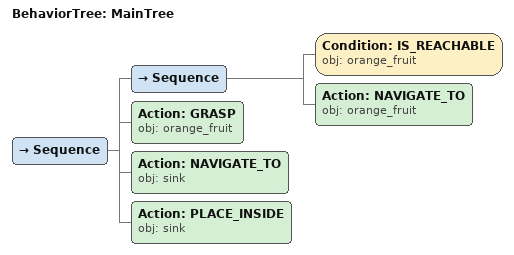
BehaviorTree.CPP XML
<root main_tree_to_execute="MainTree">
  <BehaviorTree ID="MainTree">
    <Sequence>
      <Sequence>
        <!-- Check orange_fruit is reachable before NAVIGATE_TO -->
        <Condition ID="IS_REACHABLE" obj="orange_fruit" />
        <!-- Navigate to orange_fruit -->
        <Action ID="NAVIGATE_TO" obj="orange_fruit" />
      </Sequence>
      <!-- Grasp orange_fruit -->
      <Action ID="GRASP" obj="orange_fruit" />
      <!-- Navigate to sink -->
      <Action ID="NAVIGATE_TO" obj="sink" />
      <!-- Place inside sink -->
      <Action ID="PLACE_INSIDE" obj="sink" />
    </Sequence>
  </BehaviorTree>
</root>
